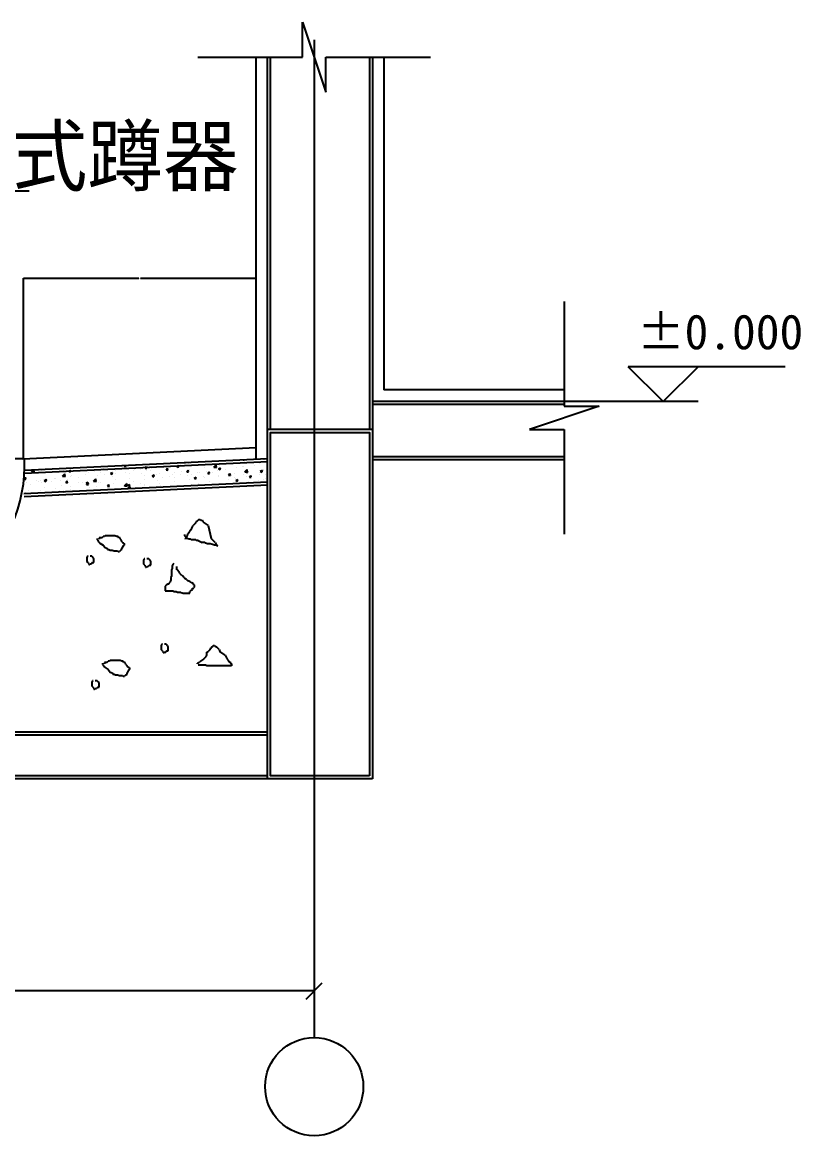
# Model space of a CAD drawing. Header units: metres. Extents: x 2017 to 5827, y 86 to 2255.
# Drawn here: x 4488 to 5827, y 86 to 2000 of the extents above; entities that cross this region are included whole.
import ezdxf

# ---------------------------------------------------------------- set-up
doc = ezdxf.new("R2010")
doc.units = ezdxf.units.M
for name, color, linetype in [('DOTE', 1, 'Continuous'), ('PUB_DIM', 3, 'Continuous'), ('PUB_TEXT', 7, 'Continuous'), ('PUB_WALL', 255, 'Continuous'), ('S_FLOOR', 2, 'Continuous'), ('S_SURFACE', 6, 'Continuous'), ('S_WALL', 255, 'Continuous')]:
    doc.layers.add(name, color=color, linetype=linetype)
doc.dimstyles.get("Standard").update_dxf_attribs({"dimtxt": 2.5, "dimasz": 2.5, "dimexe": 1.25, "dimexo": 0.625, "dimtad": 1, "dimcen": 2.5, "dimazin": 3, "dimtfac": 1, "dimtmove": 0, "dimatfit": 3})

# ---------------------------------------------------------------- blocks, each defined once
blk = doc.blocks.new('_DIMX')
blk.add_lwpolyline([(-70, -70), (70, 70)])
blk = doc.blocks.new('*D1')
for p, q in [((4490, 1250), (4490, 1560.02)), ((4490.25, 1560.02), (4688.5, 1560.02)), ((4691.5, 1560.02), (4889.75, 1560.02)), ((4890, 1250), (4890, 1560.02))]:
    blk.add_line(p, q)
at = {"layer": 'Defpoints'}
for p in [(4490, 1560.02), (4490, 1250), (4890, 1250)]:
    blk.add_point(p, dxfattribs=at)
at = {"layer": 'PUB_DIM', "insert": (4690, 1560.02), "char_height": 1, "attachment_point": 5}
blk.add_mtext('250', dxfattribs=at)

msp = doc.modelspace()

# ---------------------------------------------------------------- hatches: boundary and pattern name
at = {"layer": 'S_SURFACE'}
h = msp.add_hatch(dxfattribs=at)
h.set_pattern_fill('ANSI31', scale=300)
h.paths.add_polyline_path([(5090, 1940), (5010, 1940), (5010, 1880), (4990, 1940), (4990, 1300), (5090, 1300)])
h.paths.add_polyline_path([(4990, 1940), (4970, 2000), (4970, 1940), (4910, 1940), (4910, 1300), (4990, 1300)])

# ---------------------------------------------------------------- linework, layer by layer
at = {"layer": 'DOTE'}
msp.add_line((4990, 1970), (4990, 255.12), dxfattribs=at)
at = {"layer": 'PUB_DIM'}
for p, q in [((5590, 1348), (5530, 1408)), ((5800, 1408), (5530, 1408)), ((5650, 1408), (5590, 1348)), ((5650, 1348), (5270, 1348)), ((4989.8, 335.12), (3150.2, 335.12))]:
    msp.add_line(p, q, dxfattribs=at)
msp.add_circle((4990, 170.73), 84.39, dxfattribs=at)
at = {"layer": 'PUB_WALL'}
for points in [[(4915, 1300), (4915, 1940)], [(5085, 1940), (5085, 1300)], [(5420, 1343), (5090, 1343)], [(4492.13, 1225.1), (4910.24, 1245.01)], [(5420, 1253), (5090, 1253)], [(4491.18, 1185.01), (4910.24, 1204.96)], [(4910, 775), (3210, 775)], [(4910, 705), (3210, 705)]]:
    msp.add_lwpolyline(points, dxfattribs=at)
msp.add_lwpolyline([(5085, 705), (4915, 705), (4915, 1295), (5085, 1295)], close=True, dxfattribs=at)
at = {"layer": 'S_FLOOR'}
for p, q in [((5420, 1348), (5090, 1348)), ((4910, 700), (4910, 1300)), ((5090, 1300), (4910, 1300)), ((5090, 1300), (5090, 700)), ((4491.89, 1230.09), (4910, 1250)), ((5420, 1248), (5090, 1248)), ((4490.95, 1190), (4910, 1209.95)), ((4910, 780), (3210, 780)), ((4910, 700), (3210, 700)), ((5090, 700), (4910, 700))]:
    msp.add_line(p, q, dxfattribs=at)
at = {"layer": 'S_SURFACE'}
for p, q in [((4970, 1940), (4970, 2000)), ((4970, 2000), (5010, 1880)), ((4790, 1940), (4970, 1940)), ((4890, 1269.07), (4890, 1940)), ((5010, 1940), (5190, 1940)), ((5010, 1880), (5010, 1940)), ((5110, 1940), (5110, 1368)), ((4500, 1710), (3940, 1710)), ((5420, 1520), (5420, 1340)), ((5420, 1368), (5110, 1368)), ((5480, 1340), (5360, 1300)), ((5420, 1340), (5480, 1340)), ((5360, 1300), (5420, 1300)), ((5420, 1300), (5420, 1120)), ((4489.05, 1249.98), (4890, 1269.07)), ((4190, 1250), (4490, 1250)), ((4868.74, 1248.04), (4870.04, 1247.16)), ((4870.06, 1247.16), (4870.38, 1248.11)), ((4878.45, 1244.75), (4878.45, 1244.75)), ((4903.7, 1247.95), (4903.7, 1247.95)), ((4905.19, 1247.85), (4905.19, 1247.85)), ((4495.18, 1225.69), (4495.18, 1225.69)), ((4504.02, 1228.07), (4506.63, 1230.79)), ((4504.02, 1228.07), (4508.47, 1227.38)), ((4508.49, 1227.38), (4508.08, 1230.86)), ((4516.26, 1225.7), (4516.26, 1225.7)), ((4520.44, 1228.89), (4520.44, 1228.89)), ((4532.32, 1231.38), (4532.32, 1231.38)), ((4535.2, 1228.19), (4535.2, 1228.19)), ((4546.4, 1232.64), (4546.4, 1232.64)), ((4559.01, 1230.25), (4559.01, 1230.25)), ((4566.78, 1232.35), (4566.78, 1232.35)), ((4567.96, 1228.6), (4571.46, 1229.94)), ((4567.96, 1228.6), (4570.45, 1226.92)), ((4570.47, 1226.92), (4571.48, 1229.95)), ((4579.29, 1234), (4579.29, 1234)), ((4585.7, 1229.12), (4585.7, 1229.12)), ((4601.85, 1234.71), (4601.85, 1234.71)), ((4602.72, 1225.66), (4602.72, 1225.66)), ((4612.39, 1227.99), (4612.39, 1227.99)), ((4622.69, 1226.46), (4622.69, 1226.46)), ((4628.54, 1233.58), (4628.54, 1233.58)), ((4631.87, 1230.66), (4631.87, 1230.66)), ((4639.08, 1226.86), (4639.08, 1226.86)), ((4639.82, 1224.59), (4643.32, 1225.94)), ((4642.32, 1222.92), (4643.34, 1225.94)), ((4648.11, 1225.07), (4648.11, 1225.07)), ((4648.37, 1229.98), (4648.37, 1229.98)), ((4655.23, 1232.45), (4655.23, 1232.45)), ((4661.03, 1235.67), (4661.03, 1235.67)), ((4663.54, 1237.02), (4664.63, 1238.32)), ((4663.54, 1237.02), (4666.53, 1236.76)), ((4665.77, 1225.74), (4665.77, 1225.74)), ((4666.55, 1236.77), (4666.25, 1238.39)), ((4673.62, 1233.19), (4673.62, 1233.19)), ((4679.68, 1229.23), (4679.68, 1229.23)), ((4681.92, 1231.33), (4681.92, 1231.33)), ((4684.02, 1239.24), (4684.32, 1239.04)), ((4684.34, 1239.05), (4684.41, 1239.26)), ((4692.2, 1230.87), (4692.2, 1230.87)), ((4699.4, 1233.89), (4701.82, 1236.76)), ((4699.4, 1233.89), (4702.39, 1233.63)), ((4699.59, 1236.93), (4699.59, 1236.93)), ((4702.41, 1233.63), (4701.84, 1236.76)), ((4702.17, 1229.69), (4702.17, 1229.69)), ((4708.61, 1230.2), (4708.61, 1230.2)), ((4711.14, 1233.37), (4711.14, 1233.37)), ((4725.26, 1240.45), (4725.26, 1240.45)), ((4731.33, 1234.7), (4731.33, 1234.7)), ((4735.27, 1230.75), (4737.68, 1233.62)), ((4735.27, 1230.75), (4738.26, 1230.49)), ((4735.3, 1229.07), (4735.3, 1229.07)), ((4738.28, 1230.49), (4737.7, 1233.63)), ((4742.72, 1237.52), (4742.72, 1237.52)), ((4749.91, 1227.01), (4749.91, 1227.01)), ((4753.68, 1236.71), (4757.19, 1238.06)), ((4753.68, 1236.71), (4756.17, 1235.04)), ((4755.23, 1239.17), (4755.23, 1239.17)), ((4756.19, 1235.04), (4757.21, 1238.06)), ((4760.49, 1239.7), (4760.49, 1239.7)), ((4762, 1227.94), (4762, 1227.94)), ((4767.24, 1243.2), (4768.65, 1242.98)), ((4768.67, 1242.99), (4768.63, 1243.27)), ((4771.13, 1227.61), (4773.54, 1230.48)), ((4771.13, 1227.61), (4774.12, 1227.35)), ((4774.14, 1227.36), (4773.56, 1230.49)), ((4774.17, 1241.66), (4774.17, 1241.66)), ((4775.88, 1230.76), (4775.88, 1230.76)), ((4788.69, 1226.81), (4788.69, 1226.81)), ((4792.59, 1226.1), (4792.59, 1226.1)), ((4801.55, 1234.28), (4801.55, 1234.28)), ((4805.11, 1227.75), (4805.11, 1227.75)), ((4806.99, 1224.47), (4809.4, 1227.35)), ((4808.75, 1227.21), (4808.75, 1227.21)), ((4810, 1224.22), (4809.42, 1227.35)), ((4815.38, 1225.69), (4815.38, 1225.69)), ((4817.56, 1235.4), (4821.46, 1239.46)), ((4817.56, 1235.4), (4822.01, 1234.71)), ((4822.03, 1234.71), (4821.48, 1239.46)), ((4824.05, 1230.24), (4824.05, 1230.24)), ((4825.54, 1232.71), (4829.04, 1234.05)), ((4825.54, 1232.71), (4828.03, 1231.03)), ((4826.81, 1237.48), (4826.81, 1237.48)), ((4828.05, 1231.04), (4829.06, 1234.06)), ((4837.91, 1232.22), (4837.91, 1232.22)), ((4852.77, 1241.23), (4852.77, 1241.23)), ((4855.62, 1234.4), (4855.62, 1234.4)), ((4867.07, 1237.22), (4867.07, 1237.22)), ((4868.14, 1236.05), (4868.14, 1236.05)), ((4870.92, 1227.12), (4874.82, 1231.18)), ((4870.92, 1227.12), (4875.37, 1226.43)), ((4875.39, 1226.43), (4874.84, 1231.18)), ((4877.84, 1228.11), (4877.84, 1228.11)), ((4887.08, 1238.54), (4887.08, 1238.54)), ((4896.23, 1242.23), (4896.23, 1242.23)), ((4897.4, 1228.71), (4900.9, 1230.05)), ((4897.4, 1228.71), (4899.88, 1227.03)), ((4899.9, 1227.03), (4900.92, 1230.06)), ((4903.09, 1231.31), (4903.09, 1231.31)), ((4492.28, 1216.43), (4493.57, 1217.98)), ((4492.28, 1215.01), (4494.15, 1214.84)), ((4494.17, 1214.85), (4493.59, 1217.98)), ((4494.57, 1209.04), (4494.57, 1209.04)), ((4503.11, 1205.98), (4503.11, 1205.98)), ((4503.74, 1224.05), (4503.74, 1224.05)), ((4511.83, 1212.68), (4511.83, 1212.68)), ((4515.24, 1210.64), (4515.24, 1210.64)), ((4519.83, 1212.25), (4519.83, 1212.25)), ((4522.04, 1208.47), (4522.04, 1208.47)), ((4525.95, 1212.47), (4529.45, 1213.81)), ((4525.95, 1212.47), (4528.44, 1210.79)), ((4527.03, 1211.97), (4529.44, 1214.84)), ((4527.03, 1211.97), (4530.02, 1211.7)), ((4528.46, 1210.8), (4529.47, 1213.82)), ((4530.04, 1211.71), (4529.46, 1214.84)), ((4538.52, 1211.55), (4538.52, 1211.55)), ((4544.4, 1215.65), (4544.4, 1215.65)), ((4545.8, 1215.99), (4545.8, 1215.99)), ((4553.62, 1212.63), (4553.62, 1212.63)), ((4557.38, 1219.8), (4561.28, 1223.85)), ((4557.38, 1219.8), (4561.83, 1219.11)), ((4561.85, 1219.11), (4561.3, 1223.86)), ((4562.89, 1208.83), (4565.3, 1211.7)), ((4562.89, 1208.83), (4565.88, 1208.57)), ((4565.21, 1210.42), (4565.21, 1210.42)), ((4565.9, 1208.57), (4565.32, 1211.71)), ((4566.14, 1214.28), (4566.14, 1214.28)), ((4571.47, 1219.51), (4571.47, 1219.51)), ((4573.56, 1220.65), (4573.56, 1220.65)), ((4585.08, 1216.77), (4585.08, 1216.77)), ((4585.54, 1209.67), (4585.54, 1209.67)), ((4591.9, 1209.29), (4591.9, 1209.29)), ((4596.12, 1206.07), (4596.12, 1206.07)), ((4596.72, 1222.72), (4596.72, 1222.72)), ((4597.81, 1208.47), (4601.31, 1209.81)), ((4597.81, 1208.47), (4600.29, 1206.79)), ((4598.75, 1205.69), (4601.16, 1208.56)), ((4598.75, 1205.69), (4601.74, 1205.43)), ((4600.31, 1206.79), (4601.33, 1209.82)), ((4601.76, 1205.43), (4601.18, 1208.57)), ((4610.74, 1211.52), (4614.64, 1215.58)), ((4610.74, 1211.52), (4615.19, 1210.83)), ((4615.21, 1210.83), (4614.66, 1215.58)), ((4614.7, 1214.68), (4614.7, 1214.68)), ((4616.65, 1220.93), (4616.65, 1220.93)), ((4618.59, 1208.17), (4618.59, 1208.17)), ((4622.09, 1209.82), (4622.09, 1209.82)), ((4629.17, 1222.58), (4629.17, 1222.58)), ((4639.82, 1224.59), (4642.3, 1222.91)), ((4643.86, 1219.68), (4643.86, 1219.68)), ((4645.28, 1207.04), (4645.28, 1207.04)), ((4647.76, 1213.34), (4647.76, 1213.34)), ((4664.11, 1203.24), (4668, 1207.3)), ((4666.53, 1209.51), (4666.53, 1209.51)), ((4668.57, 1202.56), (4668.02, 1207.3)), ((4669.66, 1204.46), (4673.16, 1205.81)), ((4671.97, 1205.91), (4671.97, 1205.91)), ((4672.17, 1202.79), (4673.18, 1205.81)), ((4673.01, 1224.69), (4673.01, 1224.69)), ((4673.01, 1216.54), (4673.01, 1216.54)), ((4679.05, 1211.15), (4679.05, 1211.15)), ((4692.11, 1207.19), (4692.11, 1207.19)), ((4692.46, 1224.61), (4692.46, 1224.61)), ((4697.98, 1213.65), (4697.98, 1213.65)), ((4698.98, 1220.29), (4698.98, 1220.29)), ((4711.67, 1220.59), (4715.17, 1221.93)), ((4711.67, 1220.59), (4714.16, 1218.91)), ((4714.18, 1218.92), (4715.19, 1221.94)), ((4719.16, 1223.48), (4719.16, 1223.48)), ((4721.27, 1212.2), (4721.27, 1212.2)), ((4724.05, 1207.17), (4724.05, 1207.17)), ((4724.65, 1223.81), (4724.65, 1223.81)), ((4729.56, 1217.8), (4729.56, 1217.8)), ((4742.08, 1219.45), (4742.08, 1219.45)), ((4745.85, 1222.35), (4745.85, 1222.35)), ((4749.3, 1210.37), (4749.3, 1210.37)), ((4750.43, 1217.2), (4750.43, 1217.2)), ((4761.02, 1221.94), (4761.02, 1221.94)), ((4772.54, 1221.23), (4772.54, 1221.23)), ((4775.27, 1214.12), (4775.27, 1214.12)), ((4779.44, 1206.38), (4779.44, 1206.38)), ((4779.59, 1222.21), (4779.59, 1222.21)), ((4783.53, 1216.58), (4787.03, 1217.93)), ((4783.53, 1216.58), (4786.02, 1214.91)), ((4786.04, 1214.91), (4787.05, 1217.93)), ((4791.96, 1208.03), (4791.96, 1208.03)), ((4799.23, 1220.1), (4799.23, 1220.1)), ((4800.94, 1217.64), (4800.94, 1217.64)), ((4806.99, 1224.47), (4809.98, 1224.21)), ((4810.89, 1210.52), (4810.89, 1210.52)), ((4825.92, 1218.97), (4825.92, 1218.97)), ((4826.2, 1220.84), (4826.2, 1220.84)), ((4842.07, 1224.56), (4842.07, 1224.56)), ((4842.47, 1214.68), (4842.47, 1214.68)), ((4842.86, 1221.34), (4845.27, 1224.21)), ((4842.86, 1221.34), (4845.85, 1221.07)), ((4845.87, 1221.08), (4845.29, 1224.21)), ((4851.56, 1207.94), (4851.56, 1207.94)), ((4852.17, 1224.59), (4852.17, 1224.59)), ((4852.61, 1217.84), (4852.61, 1217.84)), ((4854.99, 1216.33), (4854.99, 1216.33)), ((4855.39, 1212.58), (4858.89, 1213.92)), ((4855.39, 1212.58), (4857.87, 1210.9)), ((4857.89, 1210.91), (4858.91, 1213.93)), ((4868.76, 1223.43), (4868.76, 1223.43)), ((4873.92, 1218.82), (4873.92, 1218.82)), ((4877.23, 1211.46), (4877.23, 1211.46)), ((4878.72, 1218.2), (4881.13, 1221.07)), ((4878.72, 1218.2), (4881.71, 1217.94)), ((4879.3, 1216.72), (4879.3, 1216.72)), ((4881.73, 1217.94), (4881.15, 1221.08)), ((4894.16, 1212.39), (4894.16, 1212.39)), ((4895.45, 1222.3), (4895.45, 1222.3)), ((4902.49, 1214.66), (4902.49, 1214.66)), ((4905.5, 1222.98), (4905.5, 1222.98)), ((4905.99, 1215.59), (4905.99, 1215.59)), ((4493.96, 1192.4), (4493.96, 1192.4)), ((4498.06, 1194.66), (4498.06, 1194.66)), ((4519.22, 1195.6), (4519.22, 1195.6)), ((4527.22, 1199.66), (4527.22, 1199.66)), ((4540.47, 1192.91), (4540.47, 1192.91)), ((4545.19, 1199.35), (4545.19, 1199.35)), ((4552.99, 1194.56), (4552.99, 1194.56)), ((4556.38, 1204.67), (4556.38, 1204.67)), ((4558.02, 1193.19), (4559.3, 1193.68)), ((4559.17, 1193.25), (4559.32, 1193.69)), ((4570.86, 1202.87), (4570.86, 1202.87)), ((4571.92, 1197.05), (4571.92, 1197.05)), ((4603.5, 1201.21), (4603.5, 1201.21)), ((4616.02, 1202.85), (4616.02, 1202.85)), ((4633.79, 1197.18), (4633.79, 1197.18)), ((4634.62, 1202.55), (4637.03, 1205.42)), ((4634.62, 1202.55), (4637.6, 1202.29)), ((4634.95, 1205.35), (4634.95, 1205.35)), ((4637.62, 1202.3), (4637.05, 1205.43)), ((4662.95, 1202.19), (4662.95, 1202.19)), ((4664.11, 1203.24), (4668.55, 1202.55)), ((4669.66, 1204.46), (4672.15, 1202.78)), ((4670.48, 1199.41), (4672.89, 1202.29)), ((4670.48, 1199.41), (4673.47, 1199.15)), ((4672.4, 1199.9), (4672.4, 1199.9)), ((4673.49, 1199.16), (4672.91, 1202.29)), ((4698.37, 1203.65), (4698.37, 1203.65)), ((4698.67, 1204.78), (4698.67, 1204.78)), ((4725.36, 1203.65), (4725.36, 1203.65)), ((4752.05, 1202.53), (4752.05, 1202.53)), ((4777.31, 1127.29), (4779.55, 1130.65)), ((4779.55, 1130.65), (4781.79, 1135.13)), ((4786.28, 1139.62), (4781.79, 1135.13)), ((4786.28, 1139.62), (4787.4, 1141.86)), ((4787.4, 1141.86), (4789.64, 1142.98)), ((4791.89, 1145.22), (4789.64, 1142.98)), ((4791.89, 1145.22), (4794.13, 1145.22)), ((4794.13, 1145.22), (4795.25, 1144.1)), ((4795.25, 1144.1), (4797.49, 1144.1)), ((4797.49, 1144.1), (4798.61, 1141.86)), ((4798.61, 1141.86), (4800.86, 1139.62)), ((4800.86, 1139.62), (4807.58, 1135.13)), ((4807.58, 1135.13), (4813.19, 1112.72)), ((4616.98, 1112.72), (4616.98, 1110.48)), ((4616.98, 1110.48), (4618.1, 1109.36)), ((4624.82, 1113.84), (4620.34, 1113.84)), ((4620.34, 1113.84), (4620.34, 1111.6)), ((4624.82, 1113.84), (4627.07, 1116.08)), ((4629.31, 1116.08), (4627.07, 1116.08)), ((4630.43, 1117.2), (4629.31, 1116.08)), ((4647.25, 1117.2), (4630.43, 1117.2)), ((4650.61, 1116.08), (4647.25, 1117.2)), ((4652.85, 1116.08), (4650.61, 1116.08)), ((4653.98, 1113.84), (4652.85, 1116.08)), ((4656.22, 1113.84), (4653.98, 1113.84)), ((4656.22, 1112.72), (4656.22, 1113.84)), ((4657.34, 1111.6), (4656.22, 1112.72)), ((4657.34, 1110.48), (4657.34, 1111.6)), ((4657.34, 1110.48), (4659.58, 1108.24)), ((4767.22, 1119.44), (4767.22, 1117.2)), ((4767.22, 1117.2), (4768.34, 1116.08)), ((4768.34, 1116.08), (4771.7, 1116.08)), ((4772.83, 1112.72), (4768.34, 1112.72)), ((4768.34, 1112.72), (4768.34, 1111.6)), ((4771.7, 1116.08), (4772.83, 1120.56)), ((4772.83, 1120.56), (4775.07, 1123.93)), ((4773.95, 1111.6), (4772.83, 1112.72)), ((4777.31, 1111.6), (4773.95, 1111.6)), ((4775.07, 1123.93), (4776.19, 1125.05)), ((4776.19, 1125.05), (4777.31, 1127.29)), ((4778.43, 1110.48), (4777.31, 1111.6)), ((4786.28, 1110.48), (4778.43, 1110.48)), ((4787.4, 1109.36), (4786.28, 1110.48)), ((4819.92, 1105.99), (4813.19, 1112.72)), ((4618.1, 1109.36), (4619.22, 1107.11)), ((4619.22, 1107.11), (4621.46, 1104.87)), ((4621.46, 1104.87), (4627.07, 1101.51)), ((4627.07, 1101.51), (4630.43, 1097.03)), ((4630.43, 1097.03), (4633.79, 1095.91)), ((4633.79, 1095.91), (4634.92, 1093.66)), ((4634.92, 1093.66), (4637.16, 1093.66)), ((4637.16, 1093.66), (4639.4, 1092.54)), ((4639.4, 1092.54), (4642.76, 1092.54)), ((4642.76, 1092.54), (4646.13, 1091.42)), ((4646.13, 1091.42), (4651.73, 1091.42)), ((4651.73, 1091.42), (4652.85, 1090.3)), ((4657.34, 1092.54), (4655.1, 1090.3)), ((4657.34, 1092.54), (4659.58, 1093.66)), ((4659.58, 1107.11), (4659.58, 1108.24)), ((4659.58, 1107.11), (4661.82, 1104.87)), ((4661.82, 1100.39), (4659.58, 1095.91)), ((4659.58, 1093.66), (4659.58, 1095.91)), ((4662.95, 1104.87), (4661.82, 1104.87)), ((4661.82, 1100.39), (4662.95, 1101.51)), ((4662.95, 1104.87), (4664.07, 1103.75)), ((4662.95, 1101.51), (4664.07, 1101.51)), ((4664.07, 1101.51), (4664.07, 1103.75)), ((4790.76, 1109.36), (4787.4, 1109.36)), ((4790.76, 1109.36), (4797.49, 1105.99)), ((4801.98, 1105.99), (4797.49, 1105.99)), ((4803.1, 1104.87), (4801.98, 1105.99)), ((4806.46, 1103.75), (4803.1, 1104.87)), ((4810.95, 1103.75), (4806.46, 1103.75)), ((4815.43, 1102.63), (4810.95, 1103.75)), ((4818.8, 1101.51), (4815.43, 1102.63)), ((4821.04, 1101.51), (4818.8, 1101.51)), ((4819.92, 1105.99), (4822.16, 1101.51)), ((4823.28, 1100.39), (4821.04, 1101.51)), ((4822.16, 1101.51), (4824.4, 1100.39)), ((4824.4, 1100.39), (4823.28, 1100.39)), ((4600.16, 1082.46), (4599.04, 1080.22)), ((4599.04, 1080.22), (4599.04, 1073.49)), ((4601.28, 1071.25), (4599.04, 1073.49)), ((4601.28, 1082.46), (4600.16, 1082.46)), ((4608.01, 1082.46), (4604.64, 1082.46)), ((4608.01, 1081.34), (4608.01, 1082.46)), ((4609.13, 1081.34), (4608.01, 1081.34)), ((4610.25, 1080.22), (4609.13, 1081.34)), ((4611.37, 1077.97), (4610.25, 1080.22)), ((4611.37, 1071.25), (4611.37, 1077.97)), ((4652.85, 1090.3), (4655.1, 1090.3)), ((4697.7, 1077.97), (4696.58, 1075.73)), ((4696.58, 1075.73), (4696.58, 1069.01)), ((4698.82, 1077.97), (4697.7, 1077.97)), ((4705.55, 1077.97), (4702.19, 1077.97)), ((4705.55, 1076.85), (4705.55, 1077.97)), ((4706.67, 1076.85), (4705.55, 1076.85)), ((4707.79, 1075.73), (4706.67, 1076.85)), ((4708.92, 1073.49), (4707.79, 1075.73)), ((4708.92, 1066.77), (4708.92, 1073.49)), ((4601.28, 1071.25), (4601.28, 1070.13)), ((4601.28, 1070.13), (4602.4, 1069.01)), ((4602.4, 1069.01), (4602.4, 1067.89)), ((4602.4, 1067.89), (4603.52, 1067.89)), ((4603.52, 1067.89), (4604.64, 1069.01)), ((4604.64, 1069.01), (4606.88, 1069.01)), ((4609.13, 1071.25), (4606.88, 1069.01)), ((4609.13, 1071.25), (4611.37, 1071.25)), ((4698.82, 1066.77), (4696.58, 1069.01)), ((4698.82, 1066.77), (4698.82, 1065.64)), ((4698.82, 1065.64), (4699.95, 1064.52)), ((4699.95, 1064.52), (4699.95, 1063.4)), ((4699.95, 1063.4), (4701.07, 1063.4)), ((4701.07, 1063.4), (4702.19, 1064.52)), ((4702.19, 1064.52), (4704.43, 1064.52)), ((4706.67, 1066.77), (4704.43, 1064.52)), ((4706.67, 1066.77), (4708.92, 1066.77)), ((4745.92, 1061.16), (4744.79, 1058.92)), ((4744.79, 1058.92), (4744.79, 1047.71)), ((4747.04, 1067.89), (4745.92, 1065.64)), ((4745.92, 1065.64), (4745.92, 1061.16)), ((4747.04, 1067.89), (4749.28, 1070.13)), ((4753.76, 1058.92), (4753.76, 1064.52)), ((4754.89, 1058.92), (4753.76, 1058.92)), ((4756.01, 1057.8), (4754.89, 1058.92)), ((4756.01, 1056.68), (4756.01, 1057.8)), ((4757.13, 1056.68), (4756.01, 1056.68)), ((4758.25, 1054.44), (4757.13, 1056.68)), ((4758.25, 1053.32), (4758.25, 1054.44)), ((4758.25, 1053.32), (4760.49, 1051.07)), ((4738.07, 1034.26), (4736.95, 1033.14)), ((4740.31, 1034.26), (4738.07, 1034.26)), ((4740.31, 1035.38), (4742.55, 1037.62)), ((4740.31, 1035.38), (4740.31, 1034.26)), ((4743.67, 1040.99), (4742.55, 1038.75)), ((4742.55, 1038.75), (4742.55, 1037.62)), ((4744.79, 1047.71), (4743.67, 1045.47)), ((4743.67, 1045.47), (4743.67, 1040.99)), ((4762.73, 1049.95), (4760.49, 1051.07)), ((4762.73, 1049.95), (4764.98, 1047.71)), ((4766.1, 1047.71), (4764.98, 1047.71)), ((4766.1, 1045.47), (4766.1, 1047.71)), ((4767.22, 1045.47), (4766.1, 1045.47)), ((4768.34, 1043.23), (4767.22, 1045.47)), ((4770.58, 1042.11), (4768.34, 1043.23)), ((4770.58, 1042.11), (4772.83, 1039.87)), ((4776.19, 1038.75), (4772.83, 1039.87)), ((4779.55, 1036.5), (4776.19, 1038.75)), ((4781.79, 1035.38), (4779.55, 1036.5)), ((4782.92, 1033.14), (4781.79, 1035.38)), ((4734.7, 1032.02), (4733.58, 1030.9)), ((4733.58, 1030.9), (4733.58, 1023.05)), ((4733.58, 1023.05), (4747.04, 1023.05)), ((4735.82, 1032.02), (4734.7, 1032.02)), ((4736.95, 1033.14), (4735.82, 1033.14)), ((4735.82, 1033.14), (4735.82, 1032.02)), ((4747.04, 1023.05), (4749.28, 1021.93)), ((4749.28, 1021.93), (4752.64, 1021.93)), ((4752.64, 1021.93), (4754.89, 1020.81)), ((4754.89, 1020.81), (4760.49, 1020.81)), ((4760.49, 1020.81), (4761.61, 1019.69)), ((4761.61, 1019.69), (4764.98, 1018.57)), ((4764.98, 1018.57), (4776.19, 1018.57)), ((4778.43, 1024.18), (4776.19, 1021.93)), ((4776.19, 1018.57), (4776.19, 1021.93)), ((4778.43, 1024.18), (4780.67, 1025.3)), ((4780.67, 1025.3), (4780.67, 1027.54)), ((4780.67, 1027.54), (4782.92, 1027.54)), ((4784.04, 1033.14), (4782.92, 1033.14)), ((4784.04, 1029.78), (4782.92, 1028.66)), ((4782.92, 1027.54), (4782.92, 1028.66)), ((4784.04, 1029.78), (4784.04, 1033.14)), ((4727.98, 931.15), (4726.86, 928.91)), ((4726.86, 928.91), (4726.86, 922.18)), ((4729.1, 919.94), (4726.86, 922.18)), ((4729.1, 931.15), (4727.98, 931.15)), ((4729.1, 919.94), (4729.1, 918.82)), ((4729.1, 918.82), (4730.22, 917.7)), ((4735.82, 931.15), (4732.46, 931.15)), ((4736.95, 919.94), (4734.7, 917.7)), ((4735.82, 930.03), (4735.82, 931.15)), ((4736.95, 930.03), (4735.82, 930.03)), ((4738.07, 928.91), (4736.95, 930.03)), ((4736.95, 919.94), (4739.19, 919.94)), ((4739.19, 926.67), (4738.07, 928.91)), ((4739.19, 919.94), (4739.19, 926.67)), ((4805.34, 917.7), (4807.58, 918.82)), ((4810.95, 922.18), (4807.58, 918.82)), ((4810.95, 922.18), (4812.07, 924.42)), ((4812.07, 924.42), (4814.31, 926.67)), ((4814.31, 926.67), (4815.43, 926.67)), ((4815.43, 927.79), (4816.55, 927.79)), ((4815.43, 926.67), (4815.43, 927.79)), ((4816.55, 928.91), (4818.8, 928.91)), ((4816.55, 927.79), (4816.55, 928.91)), ((4818.8, 928.91), (4819.92, 927.79)), ((4819.92, 927.79), (4822.16, 926.67)), ((4826.64, 922.18), (4822.16, 926.67)), ((4826.64, 922.18), (4827.76, 918.82)), ((4836.73, 912.1), (4827.76, 918.82)), ((4629.31, 899.77), (4629.31, 897.53)), ((4633.79, 899.77), (4629.31, 899.77)), ((4633.79, 899.77), (4636.04, 902.01)), ((4638.28, 902.01), (4636.04, 902.01)), ((4639.4, 903.13), (4638.28, 902.01)), ((4656.22, 903.13), (4639.4, 903.13)), ((4659.58, 902.01), (4656.22, 903.13)), ((4661.82, 902.01), (4659.58, 902.01)), ((4662.95, 899.77), (4661.82, 902.01)), ((4665.19, 899.77), (4662.95, 899.77)), ((4665.19, 898.65), (4665.19, 899.77)), ((4730.22, 917.7), (4730.22, 916.58)), ((4730.22, 916.58), (4731.34, 916.58)), ((4731.34, 916.58), (4732.46, 917.7)), ((4732.46, 917.7), (4734.7, 917.7)), ((4789.64, 898.65), (4791.89, 899.77)), ((4791.89, 899.77), (4793.01, 900.89)), ((4799.73, 905.37), (4793.01, 900.89)), ((4799.73, 905.37), (4804.22, 909.85)), ((4804.22, 909.85), (4805.34, 912.1)), ((4805.34, 912.1), (4805.34, 917.7)), ((4836.73, 912.1), (4838.98, 907.61)), ((4841.22, 905.37), (4838.98, 907.61)), ((4841.22, 905.37), (4841.22, 904.25)), ((4841.22, 904.25), (4842.34, 903.13)), ((4842.34, 903.13), (4843.46, 900.89)), ((4843.46, 900.89), (4845.7, 900.89)), ((4845.7, 900.89), (4845.7, 898.65)), ((4625.95, 898.65), (4625.95, 896.4)), ((4625.95, 896.4), (4627.07, 895.28)), ((4627.07, 895.28), (4628.19, 893.04)), ((4628.19, 893.04), (4630.43, 890.8)), ((4630.43, 890.8), (4636.04, 887.44)), ((4636.04, 887.44), (4639.4, 882.96)), ((4639.4, 882.96), (4642.76, 881.83)), ((4642.76, 881.83), (4643.88, 879.59)), ((4666.31, 897.53), (4665.19, 898.65)), ((4666.31, 896.4), (4666.31, 897.53)), ((4666.31, 896.4), (4668.55, 894.16)), ((4668.55, 893.04), (4668.55, 894.16)), ((4668.55, 893.04), (4670.79, 890.8)), ((4670.79, 886.32), (4668.55, 881.83)), ((4668.55, 879.59), (4668.55, 881.83)), ((4671.92, 890.8), (4670.79, 890.8)), ((4670.79, 886.32), (4671.92, 887.44)), ((4671.92, 890.8), (4673.04, 889.68)), ((4671.92, 887.44), (4673.04, 887.44)), ((4673.04, 887.44), (4673.04, 889.68)), ((4789.64, 897.53), (4789.64, 898.65)), ((4803.1, 895.28), (4790.76, 895.28)), ((4805.34, 894.16), (4803.1, 895.28)), ((4847.95, 894.16), (4805.34, 894.16)), ((4845.7, 898.65), (4846.83, 898.65)), ((4846.83, 898.65), (4847.95, 897.53)), ((4847.95, 897.53), (4847.95, 894.16)), ((4609.13, 868.38), (4608.01, 866.14)), ((4608.01, 866.14), (4608.01, 859.42)), ((4610.25, 868.38), (4609.13, 868.38)), ((4616.98, 868.38), (4613.61, 868.38)), ((4616.98, 867.26), (4616.98, 868.38)), ((4618.1, 867.26), (4616.98, 867.26)), ((4619.22, 866.14), (4618.1, 867.26)), ((4620.34, 863.9), (4619.22, 866.14)), ((4620.34, 857.18), (4620.34, 863.9)), ((4643.88, 879.59), (4646.13, 879.59)), ((4646.13, 879.59), (4648.37, 878.47)), ((4648.37, 878.47), (4651.73, 878.47)), ((4651.73, 878.47), (4655.1, 877.35)), ((4655.1, 877.35), (4660.7, 877.35)), ((4660.7, 877.35), (4661.82, 876.23)), ((4661.82, 876.23), (4664.07, 876.23)), ((4666.31, 878.47), (4664.07, 876.23)), ((4666.31, 878.47), (4668.55, 879.59)), ((4610.25, 857.18), (4608.01, 859.42)), ((4610.25, 857.18), (4610.25, 856.06)), ((4610.25, 856.06), (4611.37, 854.94)), ((4611.37, 854.94), (4611.37, 853.81)), ((4611.37, 853.81), (4612.49, 853.81)), ((4612.49, 853.81), (4613.61, 854.94)), ((4613.61, 854.94), (4615.85, 854.94)), ((4618.1, 857.18), (4615.85, 854.94)), ((4618.1, 857.18), (4620.34, 857.18))]:
    msp.add_line(p, q, dxfattribs=at)
at = {"layer": 'S_WALL'}
for p, q in [((4910, 1300), (4910, 1940)), ((5090, 1940), (5090, 1300))]:
    msp.add_line(p, q, dxfattribs=at)
msp.add_arc((4237.95, 1240.22), 254.33, 309.58, 2.23, dxfattribs=at)

# ---------------------------------------------------------------- block references
at = {"layer": 'PUB_DIM', "xscale": 0.2, "yscale": 0.2, "zscale": 0.2}
msp.add_blockref('_DIMX', (4990, 335.12), dxfattribs=at)

# ---------------------------------------------------------------- texts
at = {"layer": 'PUB_DIM'}
msp.add_text('%%p0.000', height=60, dxfattribs=at).set_placement((5545.14, 1438))
at = {"layer": 'PUB_TEXT'}
msp.add_text('采用连体式蹲器', height=100, dxfattribs=at).set_placement((3950.18, 1720.3))

# ---------------------------------------------------------------- dimensions: what is measured, and where the dimension line sits
at = {"layer": 'PUB_DIM'}
dim = msp.add_linear_dim(base=(4490, 1560.02), p1=(4490, 1250), p2=(4890, 1250), text='250', dimstyle='Standard', dxfattribs=at)
dim.commit()
dim.dimension.update_dxf_attribs({"geometry": '*D1', "text_midpoint": (4690, 1560.02)})

doc.saveas('drawing.dxf')
